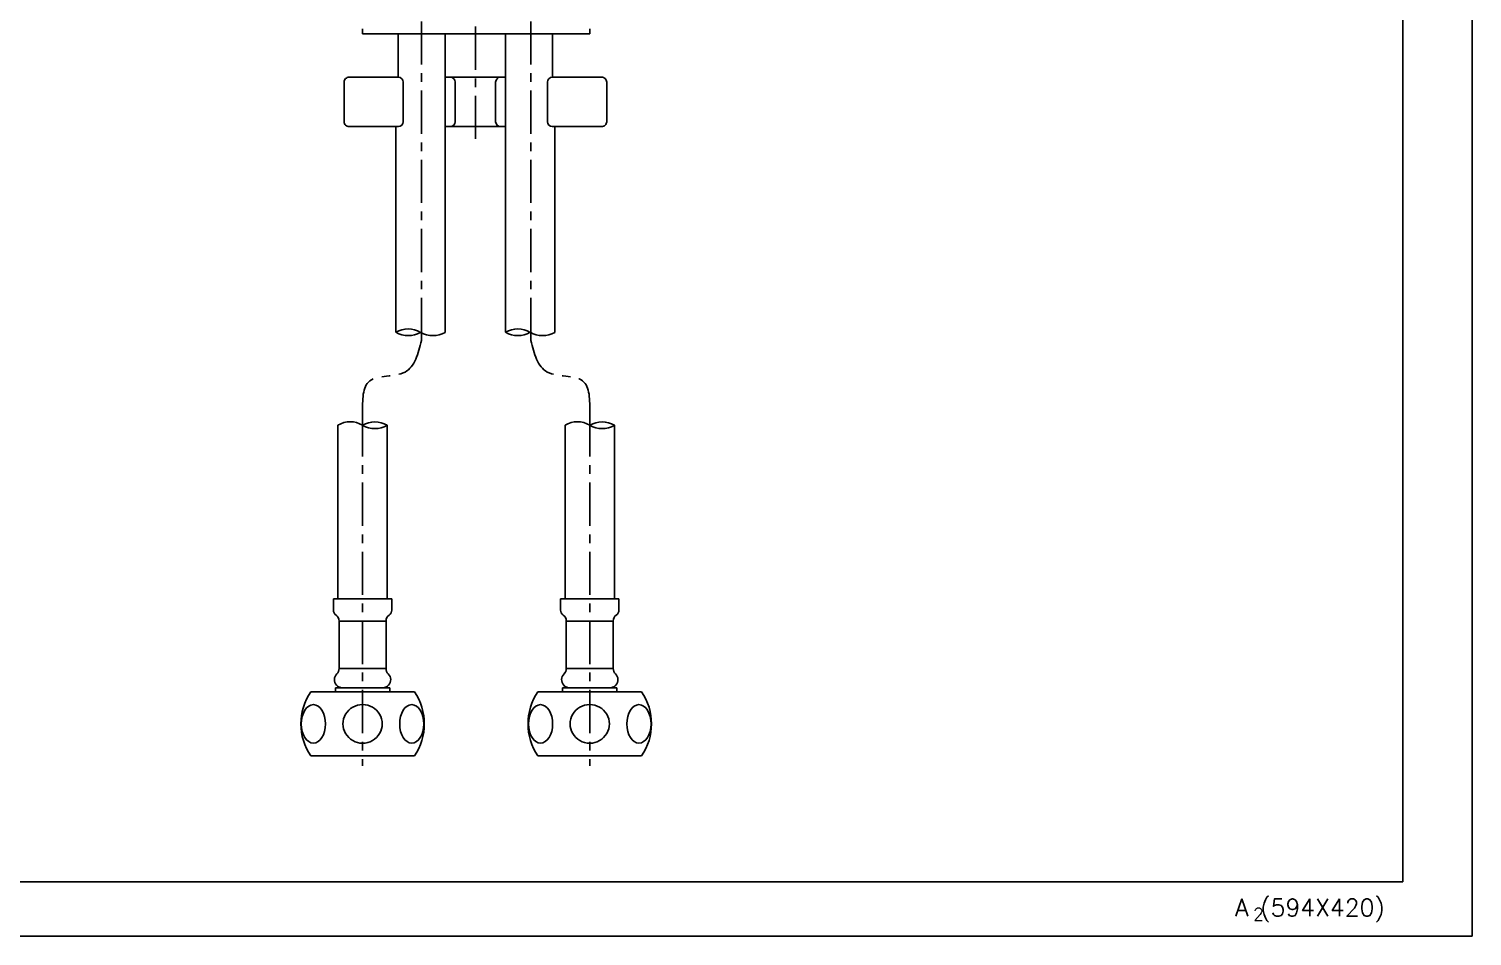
# Model space of a CAD drawing. Extents: x 10582 to 11176, y 338 to 758.
# Drawn here: x 10884.2 to 11176.4, y 337.7 to 521.4 of the extents above; entities that cross this region are included whole.
import ezdxf

# ---------------------------------------------------------------- set-up
doc = ezdxf.new("R2010")
doc.units = 0
doc.header["$LTSCALE"] = 7
doc.header["$MEASUREMENT"] = 0
doc.linetypes.add('CENTER', pattern=[2, 1.25, -0.25, 0.25, -0.25])
doc.layers.get('0').update_dxf_attribs({"color": 2, "linetype": 'CONTINUOUS'})
for name, color, linetype in [('CL', 1, 'CENTER'), ('D', 2, 'CONTINUOUS'), ('DIM', 2, 'CONTINUOUS'), ('DWG', 7, 'CONTINUOUS'), ('TXT', 4, 'CONTINUOUS')]:
    doc.layers.add(name, color=color, linetype=linetype)
doc.styles.add('GHS', font='romans', dxfattribs={"bigfont": 'ghs'})

# ---------------------------------------------------------------- blocks, each defined once
blk = doc.blocks.new('A$C18834F6E')
at = {"layer": 'D'}
for p, q in [((10.65, 13.52), (1.15, 13.52)), ((10.65, 3.91), (1.15, 3.91))]:
    blk.add_line(p, q, dxfattribs=at)
at = {"layer": 'DWG'}
for p, q in [((11.8, 18), (0, 18)), ((0, 18), (0, 15.75)), ((11.8, 18), (11.8, 15.75)), ((1.15, 13.52), (1.15, 3.91)), ((10.65, 13.52), (10.65, 3.91)), ((0.4, 0), (11.4, 0))]:
    blk.add_line(p, q, dxfattribs=at)
for centre, radius, start, end in [((1.25, 15.75), 1.25, 180, 234.4215), ((-0.35, 13.52), 1.5, 0, 54.4215), ((12.15, 13.52), 1.5, 125.5785, 180), ((10.55, 15.75), 1.25, 305.5785, 0), ((-0.35, 3.91), 1.5, 314.2663, 0), ((12.15, 3.91), 1.5, 180, 225.7337), ((1.85, 1.65), 1.65, 134.2663, 222.0731), ((1.85, 1.65), 1.65, 222.0731, 259.655), ((9.95, 1.65), 1.65, 280.345, 317.9269), ((9.95, 1.65), 1.65, 317.9269, 45.7337)]:
    blk.add_arc(centre, radius, start, end, dxfattribs=at)

msp = doc.modelspace()

# ---------------------------------------------------------------- linework, layer by layer
at = {"color": 7, "linetype": 'Continuous'}
for p, q in [((10958.97, 511.6), (10949.01, 511.6)), ((10980.67, 511.6), (10968.47, 511.6)), ((11000.13, 511.6), (10990.17, 511.6)), ((10947.98, 502.6), (10947.98, 510.6)), ((10959.97, 502.6), (10959.97, 510.6)), ((10970.47, 510.6), (10970.47, 502.6)), ((10978.67, 510.6), (10978.67, 502.6)), ((10989.17, 502.6), (10989.17, 510.6)), ((11001.16, 502.6), (11001.16, 510.6)), ((10958.99, 501.6), (10948.99, 501.6)), ((10980.67, 501.6), (10968.47, 501.6)), ((11000.15, 501.6), (10990.15, 501.6))]:
    msp.add_line(p, q, dxfattribs=at)
at = {"linetype": 'Continuous'}
msp.add_lwpolyline([(10582.41, 337.66), (11176.41, 337.66), (11176.41, 757.66), (10582.41, 757.66)], close=True, dxfattribs=at)
at = {"color": 7, "linetype": 'Continuous'}
for centre, start, end in [((10958.97, 510.6), 0, 90), ((10969.47, 510.6), 0, 90), ((10979.67, 510.6), 90, 180), ((10990.17, 510.6), 90, 180), ((10958.97, 502.6), 270, 0), ((10969.47, 502.6), 270, 0), ((10979.67, 502.6), 180, 270), ((10990.17, 502.6), 180, 270)]:
    msp.add_arc(centre, 1, start, end, dxfattribs=at)
at = {"color": 2, "linetype": 'Continuous'}
for centre, radius, start, end in [((10949.23, 437), 4.83, 58.8331, 121.1669), ((10954.23, 436.84), 4.97, 59.781, 120.219), ((10995.23, 437), 4.83, 58.8331, 121.1669), ((11000.23, 436.84), 4.97, 59.781, 120.219), ((10954.23, 445.43), 4.98, 239.8558, 300.1442), ((11000.23, 445.43), 4.98, 239.8558, 300.1442)]:
    msp.add_arc(centre, radius, start, end, dxfattribs=at)
at = {"color": 7, "linetype": 'Continuous'}
for points, knots in [([(10949.01, 511.6), (10948.88, 511.6), (10948.61, 511.55), (10948.27, 511.33), (10948.03, 511), (10947.98, 510.73), (10947.98, 510.6)], [0, 0, 0, 0, 0.250116, 0.500153, 0.750104, 1, 1, 1, 1]), ([(11001.16, 510.6), (11001.16, 510.73), (11001.11, 511), (11000.87, 511.33), (11000.53, 511.55), (11000.26, 511.6), (11000.13, 511.6)], [0, 0, 0, 0, 0.249892, 0.49984, 0.749881, 1, 1, 1, 1]), ([(10947.98, 502.6), (10947.98, 502.46), (10948.03, 502.2), (10948.27, 501.86), (10948.61, 501.65), (10948.88, 501.6), (10949.01, 501.6)], [0, 0, 0, 0, 0.249892, 0.49984, 0.749881, 1, 1, 1, 1]), ([(11000.13, 501.6), (11000.26, 501.6), (11000.53, 501.65), (11000.87, 501.86), (11001.11, 502.2), (11001.16, 502.46), (11001.16, 502.6)], [0, 0, 0, 0, 0.250116, 0.500154, 0.750104, 1, 1, 1, 1])]:
    msp.add_open_spline(points, degree=3, knots=knots, dxfattribs=at)
at = {"layer": 'CL'}
for p, q in [((10974.57, 499.1), (10974.57, 645.85)), ((10963.63, 522.9), (10963.63, 458.28)), ((10985.83, 522.9), (10985.83, 458.28)), ((10951.73, 443.52), (10951.73, 372.15)), ((10997.73, 443.52), (10997.73, 372.15))]:
    msp.add_line(p, q, dxfattribs=at)
for points in [[(10963.63, 458.28), (10960.33, 451.9), (10953.18, 450.1), (10951.73, 443.52)], [(10985.83, 458.28), (10989.13, 451.9), (10996.29, 450.1), (10997.73, 443.52)]]:
    msp.add_spline(points, degree=3, dxfattribs=at)
at = {"layer": 'D'}
for centre, radius, start, end in [((10960.96, 455.62), 5, 59.7206, 119.7782), ((10960.99, 464.24), 4.97, 239.5254, 299.9733), ((10966, 464.33), 5.06, 240.1837, 299.3147), ((10983.16, 455.63), 4.99, 59.7057, 119.7928), ((10983.19, 464.24), 4.96, 239.51, 299.9885), ((10988.19, 464.34), 5.07, 240.1984, 299.3002)]:
    msp.add_arc(centre, radius, start, end, dxfattribs=at)
at = {"layer": 'DWG'}
for p, q in [((10951.73, 520.4), (10951.73, 521.4)), ((10951.73, 520.4), (10997.73, 520.4)), ((10958.97, 520.4), (10958.97, 511.6)), ((10958.97, 520.4), (10958.97, 511.6)), ((10968.47, 520.4), (10968.47, 459.92)), ((10980.67, 520.4), (10980.67, 459.96)), ((10990.17, 520.4), (10990.17, 511.6)), ((10990.17, 520.4), (10990.17, 511.6)), ((10997.73, 520.4), (10997.73, 521.4)), ((10958.47, 501.6), (10958.47, 459.96)), ((10990.67, 501.6), (10990.67, 459.92)), ((10946.73, 405.95), (10946.73, 441.13)), ((10956.73, 405.95), (10956.73, 441.13)), ((10992.73, 405.95), (10992.73, 441.13)), ((11002.73, 405.95), (11002.73, 441.13)), ((10962.23, 387.15), (10941.23, 387.15)), ((10946.23, 387.95), (10946.23, 387.15)), ((10957.23, 387.95), (10957.23, 387.15)), ((11008.23, 387.15), (10987.23, 387.15)), ((10992.23, 387.95), (10992.23, 387.15)), ((11003.23, 387.95), (11003.23, 387.15)), ((10941.23, 374.15), (10962.23, 374.15)), ((10987.23, 374.15), (11008.23, 374.15))]:
    msp.add_line(p, q, dxfattribs=at)
for centre, start, end in [((10950.8, 380.65), 145.7945, 214.2055), ((10952.67, 380.65), 325.7945, 34.2055), ((10996.79, 380.65), 145.7945, 214.2055), ((10998.67, 380.65), 325.7945, 34.2055)]:
    msp.add_arc(centre, 11.56, start, end, dxfattribs=at)
at = {"layer": 'DWG', "extrusion": (0, 0, -1)}
for centre in [(10941.77, 380.64), (10987.77, 380.64)]:
    msp.add_ellipse(centre, major_axis=(0, 3.9), ratio=0.627612, dxfattribs=at)
for centre in [(10951.73, 380.64), (10997.73, 380.64)]:
    msp.add_ellipse(centre, major_axis=(-3.98, 0), ratio=0.980057, start_param=4.712389, end_param=7.853982, dxfattribs=at)
at = {"layer": 'DWG'}
for centre in [(10951.73, 380.64), (10997.73, 380.64)]:
    msp.add_ellipse(centre, major_axis=(3.98, 0), ratio=0.980057, start_param=4.712389, end_param=7.853982, dxfattribs=at)
for centre in [(10961.69, 380.64), (11007.69, 380.64)]:
    msp.add_ellipse(centre, major_axis=(0, 3.9), ratio=0.627612, dxfattribs=at)
at = {"layer": 'TXT', "color": 4}
msp.add_line((11162.41, 738.66), (11162.41, 348.66), dxfattribs=at)
at = {"layer": 'TXT', "color": 4, "linetype": 'Continuous'}
msp.add_line((11162.41, 348.66), (10608.41, 348.66), dxfattribs=at)

# ---------------------------------------------------------------- block references
at = {"layer": 'DIM', "ltscale": 0.6}
for p in [(10945.83, 387.95), (10991.83, 387.95)]:
    msp.add_blockref('A$C18834F6E', p, dxfattribs=at)

# ---------------------------------------------------------------- texts
at = {"color": 7, "style": 'GHS'}
for s, height, p in [('A (594X420)', 3.5, (11128.42, 341.69)), ('2', 2.5, (11132.08, 340.86))]:
    msp.add_text(s, height=height, dxfattribs=at).set_placement(p)

doc.saveas('drawing.dxf')
